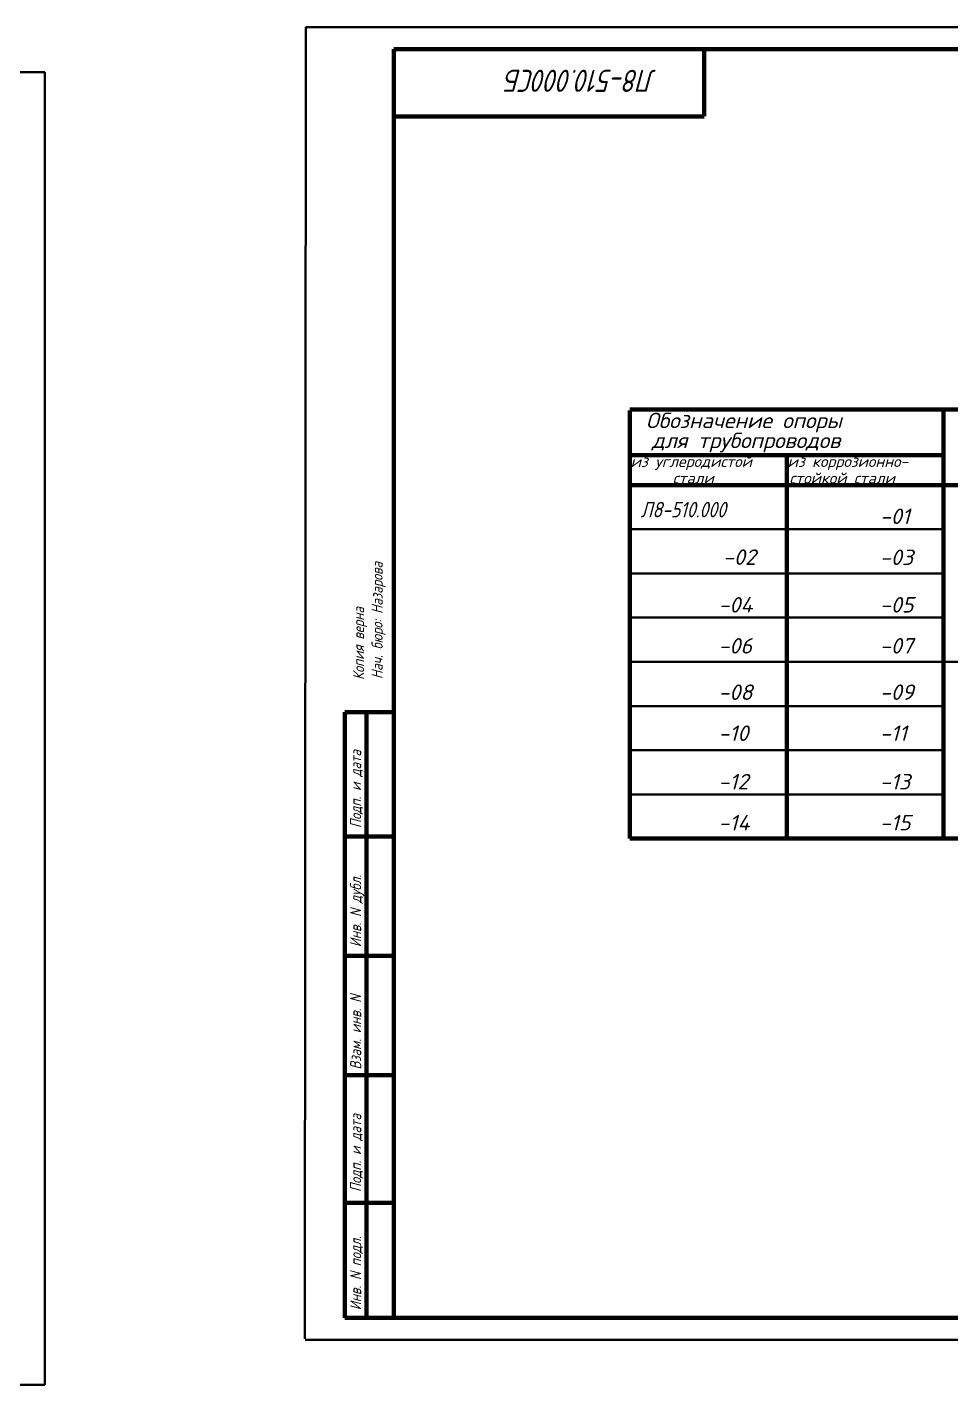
# Model space of a CAD drawing. Extents: x 2364 to 24352926, y -9422284 to 1126.
# Drawn here: x 3150.7 to 3359.6, y -930 to -622.8 of the extents above; entities that cross this region are included whole.
import ezdxf

# ---------------------------------------------------------------- set-up
doc = ezdxf.new("R2010")
doc.units = 0
doc.layers.add('ОСНОВНЫЕ', color=5, linetype='CONTINUOUS')
doc.layers.add('ТОНКИЕ', color=4, linetype='CONTINUOUS')
doc.styles.add('25', font='romans.shx', dxfattribs={"width": 0.8, "oblique": 15, "height": 2.5})
doc.styles.add('5', font='romans.shx', dxfattribs={"oblique": 15, "height": 3.5})

msp = doc.modelspace()

# ---------------------------------------------------------------- linework, layer by layer
at = {"layer": 'ОСНОВНЫЕ', "color": 4, "linetype": 'Continuous', "lineweight": 40}
for p, q in [((3213.5071, -919.56126), (3213.72251, -622.79837)), ((3213.72249, -622.81531), (3633.16138, -622.81623)), ((2944.64236, -632.99331), (3154.64236, -632.99331)), ((3154.64236, -632.99331), (3154.64236, -929.99331)), ((3287.0389, -736.40742), (3357.98846, -736.40742)), ((3287.0389, -746.40742), (3357.98846, -746.40742)), ((3287.0389, -756.40742), (3357.98846, -756.40742)), ((3287.0389, -766.40742), (3429.12914, -766.40742)), ((3287.0389, -776.40742), (3357.98846, -776.40742)), ((3287.0389, -786.40742), (3357.98846, -786.40742)), ((3287.0389, -796.40742), (3357.98846, -796.40742)), ((3633.58339, -919.81623), (3213.58339, -919.81623)), ((3154.64236, -929.99331), (2734.64236, -929.99331))]:
    msp.add_line(p, q, dxfattribs=at)
at = {"layer": 'ОСНОВНЫЕ', "lineweight": 100}
msp.add_line((3628.58339, -627.81623), (3233.58339, -627.81623), dxfattribs=at)
at = {"layer": 'ОСНОВНЫЕ', "lineweight": 80}
for p, q in [((3233.58339, -627.81623), (3233.58339, -914.81623)), ((3303.84998, -627.6801), (3303.84998, -642.90373)), ((3303.84998, -643.02978), (3233.44899, -643.02978))]:
    msp.add_line(p, q, dxfattribs=at)
at = {"layer": 'ОСНОВНЫЕ', "color": 6, "lineweight": 80}
for p, q in [((3287.0389, -709.27366), (3538.5582, -709.27366)), ((3287.0389, -709.51383), (3287.0389, -806.40742)), ((3357.98846, -709.51574), (3357.98846, -806.40742)), ((3287.03087, -719.62838), (3358.02897, -719.62838)), ((3322.48902, -719.62838), (3322.48902, -806.40742)), ((3287.0389, -726.40742), (3538.5582, -726.40742)), ((3287.0389, -806.40742), (3538.5582, -806.40742))]:
    msp.add_line(p, q, dxfattribs=at)
at = {"layer": 'ОСНОВНЫЕ', "color": 5, "linetype": 'Continuous', "lineweight": 100}
for p, q in [((3222.53183, -914.81623), (3222.53183, -777.81623)), ((3222.53183, -777.81623), (3233.42292, -777.81623)), ((3227.42292, -777.81623), (3227.42292, -914.81623)), ((3233.42292, -777.81623), (3227.42292, -777.81623)), ((3233.42292, -777.81623), (3227.42292, -777.81623)), ((3222.53183, -805.94536), (3233.42292, -805.94536)), ((3222.53183, -859.94536), (3222.53183, -832.94536)), ((3222.53183, -832.94536), (3233.42292, -832.94536)), ((3233.42292, -859.94536), (3222.53183, -859.94536)), ((3222.53183, -914.81623), (3222.53183, -888.81623)), ((3222.53183, -888.81623), (3233.42292, -888.81623)), ((3628.58339, -914.81623), (3222.53183, -914.81623))]:
    msp.add_line(p, q, dxfattribs=at)

# ---------------------------------------------------------------- texts
at = {"layer": 'ОСНОВНЫЕ', "color": 4, "lineweight": 40, "style": '5', "oblique": 15}
for s, height, p in [('Обозначение опоры', 3.5, (3290.64935, -713.52937)), ('для трубопроводов', 3.5, (3291.96299, -718.04551)), ('из углеродистой', 2.5, (3287.19296, -722.3132)), ('из коррозионно-', 2.5, (3322.6924, -722.3132)), ('стали', 2.5, (3296.72625, -726.07539)), ('стойкой стали', 2.5, (3323.13116, -726.07539)), ('-01', 3.5, (3343.55419, -735.22432)), ('-02', 3.5, (3308.05475, -744.45943)), ('-03', 3.5, (3343.55419, -744.50297)), ('-04', 3.5, (3307.03454, -755.25015)), ('-05', 3.5, (3343.55419, -755.25015)), ('-06', 3.5, (3307.03454, -764.5288)), ('-07', 3.5, (3343.55419, -764.5288)), ('-08', 3.5, (3307.03454, -775.02226)), ('-09', 3.5, (3343.55419, -775.02226)), ('-10', 3.5, (3307.03454, -784.30091)), ('-11', 3.5, (3343.55419, -784.30091)), ('-12', 3.5, (3307.03454, -795.26943)), ('-13', 3.5, (3343.55419, -795.26943)), ('-14', 3.5, (3307.03454, -804.54807)), ('-15', 3.5, (3343.55419, -804.54807))]:
    msp.add_text(s, height=height, dxfattribs=at).set_placement(p)
at = {"layer": 'ТОНКИЕ', "lineweight": 80, "style": '25', "oblique": 15, "width": 0.8}
msp.add_text('Л8-510.000СБ', height=5, rotation=180, dxfattribs=at).set_placement((3292.93718, -632.43533))
at = {"layer": 'ТОНКИЕ', "lineweight": 40, "style": '25', "oblique": 15, "width": 0.8}
msp.add_text('Л8-510.000', height=3.5, dxfattribs=at).set_placement((3289.44828, -733.70875))
for s, p in [('Нач. бюро: Назарова', (3231.08208, -770.29587)), ('Копия верна', (3226.90557, -770.49973)), ('Подп. и дата', (3226.23486, -804.00767)), ('Инв. N дубл.', (3226.23486, -830.96906)), ('Взам. инв. N', (3226.23486, -858.66576)), ('Подп. и дата', (3226.23486, -886.36245)), ('Инв. N подл.', (3226.23486, -913.12377))]:
    msp.add_text(s, height=2.5, rotation=90, dxfattribs=at).set_placement(p)

doc.saveas('drawing.dxf')
